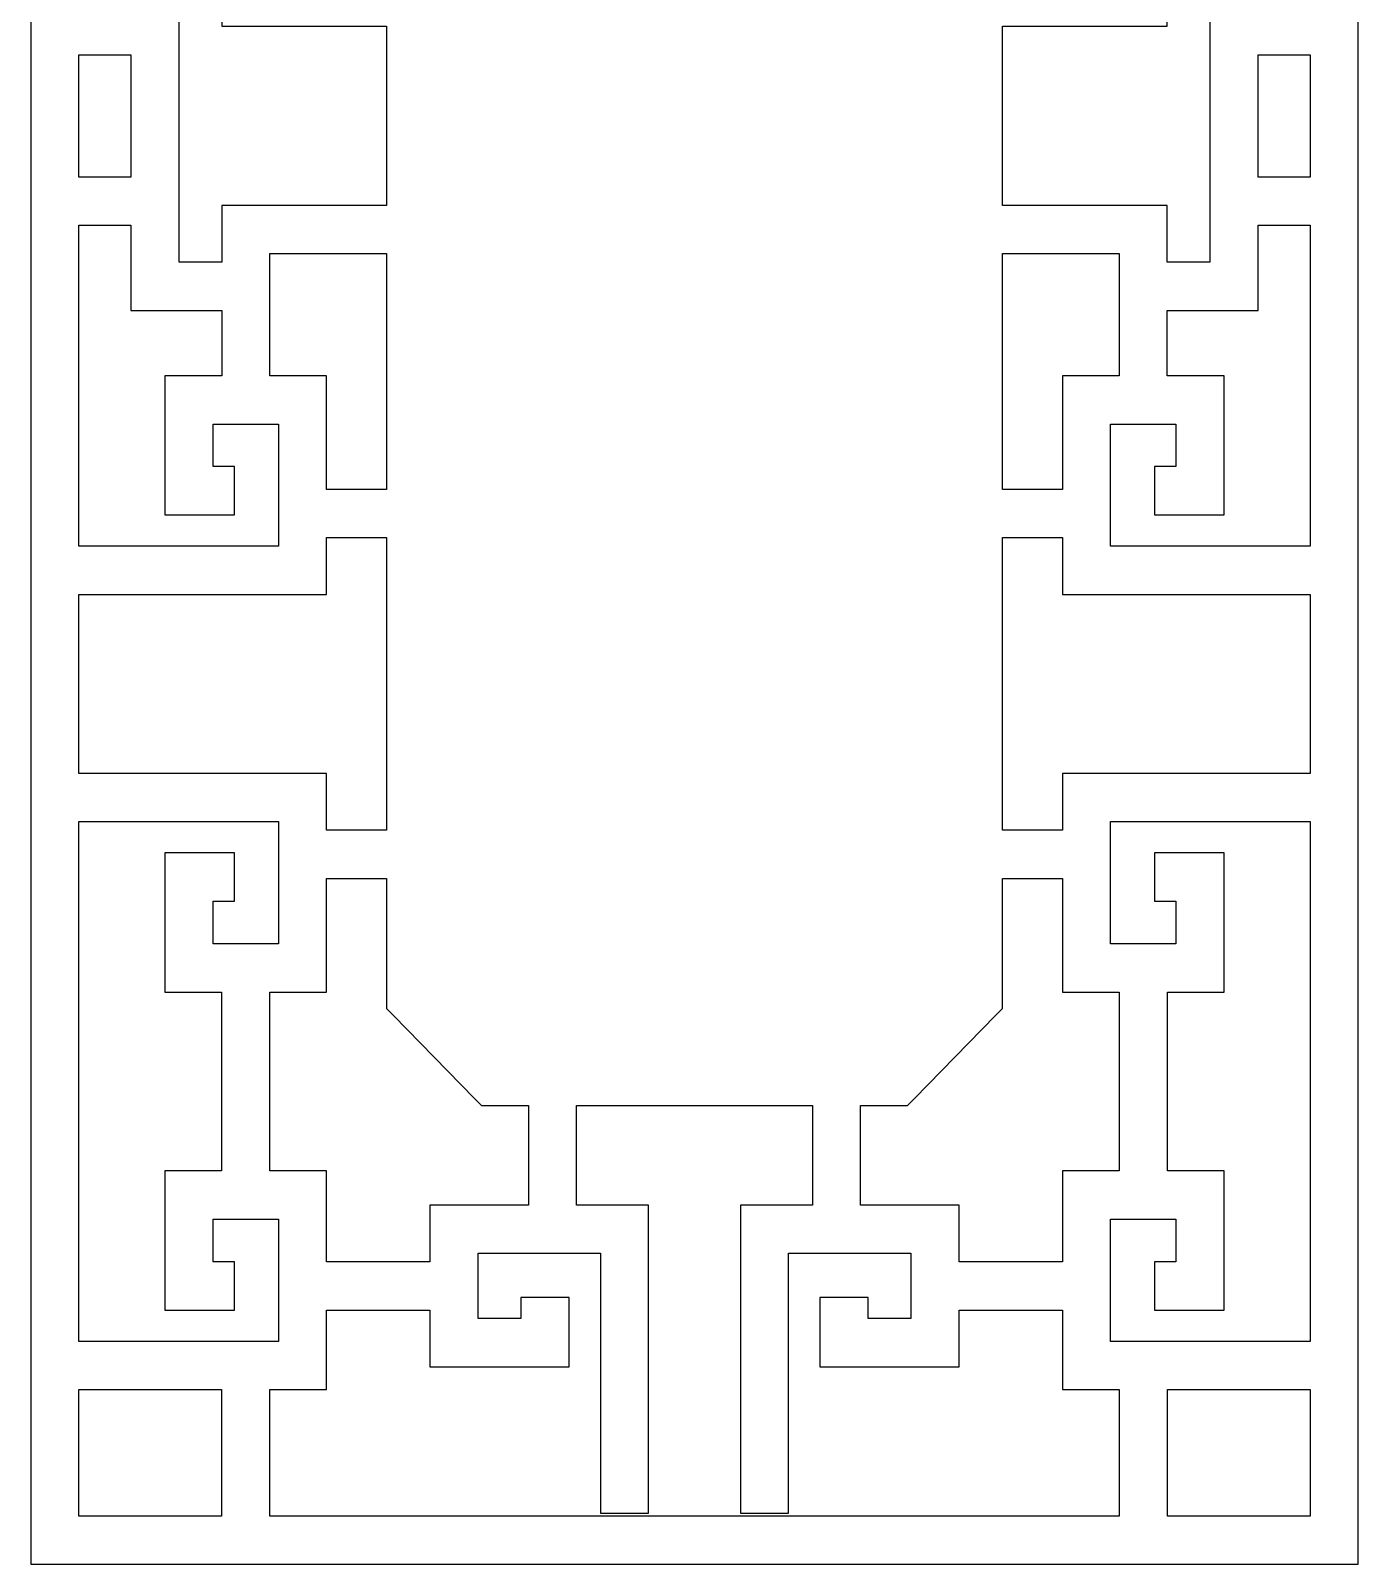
# Model space of a CAD drawing. Header units: centimetres. Extents: x 1.5 to 9.8, y -9 to 9.
# Drawn here: x 1.5 to 9.75, y -9 to 0.53 of the extents above; entities that cross this region are included whole.
import ezdxf

# ---------------------------------------------------------------- set-up
doc = ezdxf.new("R2010")
doc.units = ezdxf.units.CM
doc.header["$MEASUREMENT"] = 0
doc.layers.add('layer 1', color=7, linetype='Continuous')

msp = doc.modelspace()

# ---------------------------------------------------------------- linework, layer by layer
at = {"layer": 'layer 1', "color": 250}
for points, knots in [([(9.75096, 9.00077), (9.75096, 9.00077), (9.75096, 7.91474), (9.75096, 7.91474), (9.75096, 7.91474), (9.75096, 7.91474), (9.75096, 7.61589), (9.75096, 7.61589), (9.75096, 7.61589), (9.75096, 7.61589), (9.75096, 4.38518), (9.75096, 4.38518), (9.75096, 4.38518), (9.75096, 4.38518), (9.75096, 4.08634), (9.75096, 4.08634), (9.75096, 4.08634), (9.75096, 4.08634), (9.75096, 2.97335), (9.75096, 2.97335), (9.75096, 2.97335), (9.75096, 2.97335), (9.75096, 2.67451), (9.75096, 2.67451), (9.75096, 2.67451), (9.75096, 2.67451), (9.75096, -2.67396), (9.75096, -2.67396), (9.75096, -2.67396), (9.75096, -2.67396), (9.75096, -2.97281), (9.75096, -2.97281), (9.75096, -2.97281), (9.75096, -2.97281), (9.75096, -4.08579), (9.75096, -4.08579), (9.75096, -4.08579), (9.75096, -4.08579), (9.75096, -4.38464), (9.75096, -4.38464), (9.75096, -4.38464), (9.75096, -4.38464), (9.75096, -7.61535), (9.75096, -7.61535), (9.75096, -7.61535), (9.75096, -7.61535), (9.75096, -7.9142), (9.75096, -7.9142), (9.75096, -7.9142), (9.75096, -7.9142), (9.75096, -9.00021), (9.75096, -9.00021), (9.75096, -9.00021), (9.75096, -9.00021), (1.50051, -9.00021), (1.50051, -9.00021), (1.50051, -9.00021), (1.50051, -9.00021), (1.50051, 9.00077), (1.50051, 9.00077), (1.50051, 9.00077), (1.50051, 9.00077), (9.75096, 9.00077), (9.75096, 9.00077)], [0, 0, 0, 0, 0.0588235, 0.0588235, 0.0588235, 0.0588235, 0.1176471, 0.1176471, 0.1176471, 0.1176471, 0.1764706, 0.1764706, 0.1764706, 0.1764706, 0.2352941, 0.2352941, 0.2352941, 0.2352941, 0.2941176, 0.2941176, 0.2941176, 0.2941176, 0.3529412, 0.3529412, 0.3529412, 0.3529412, 0.4117647, 0.4117647, 0.4117647, 0.4117647, 0.4705882, 0.4705882, 0.4705882, 0.4705882, 0.5294118, 0.5294118, 0.5294118, 0.5294118, 0.5882353, 0.5882353, 0.5882353, 0.5882353, 0.6470588, 0.6470588, 0.6470588, 0.6470588, 0.7058824, 0.7058824, 0.7058824, 0.7058824, 0.7647059, 0.7647059, 0.7647059, 0.7647059, 0.8235294, 0.8235294, 0.8235294, 0.8235294, 0.8823529, 0.8823529, 0.8823529, 0.8823529, 1, 1, 1, 1]), ([(3.71151, -0.55622), (3.71151, -0.55622), (3.71151, 0.55678), (3.71151, 0.55678), (3.71151, 0.55678), (3.71151, 0.55678), (2.83735, 0.55677), (2.83735, 0.55677), (2.83735, 0.55677), (2.83735, 0.55677), (2.68793, 0.55677), (2.68793, 0.55677), (2.68793, 0.55677), (2.68793, 0.55677), (2.68793, 0.7062), (2.68793, 0.7062), (2.68793, 0.7062), (2.68793, 0.7062), (2.68793, 0.90915), (2.68793, 0.90915), (2.68793, 0.90915), (2.68793, 0.90915), (2.42262, 0.90915), (2.42262, 0.90915), (2.42262, 0.90915), (2.42262, 0.90915), (2.42262, -0.90859), (2.42262, -0.90859), (2.42262, -0.90859), (2.42262, -0.90859), (2.68793, -0.90859), (2.68793, -0.90859), (2.68793, -0.90859), (2.68793, -0.90859), (2.68793, -0.70564), (2.68793, -0.70564), (2.68793, -0.70564), (2.68793, -0.70564), (2.68793, -0.5562), (2.68793, -0.5562), (2.68793, -0.5562), (2.68793, -0.5562), (2.83735, -0.55621), (2.83735, -0.55621), (2.83735, -0.55621), (2.83735, -0.55621), (3.71151, -0.55622), (3.71151, -0.55622)], [0, 0, 0, 0, 0.0769231, 0.0769231, 0.0769231, 0.0769231, 0.1538462, 0.1538462, 0.1538462, 0.1538462, 0.2307692, 0.2307692, 0.2307692, 0.2307692, 0.3076923, 0.3076923, 0.3076923, 0.3076923, 0.3846154, 0.3846154, 0.3846154, 0.3846154, 0.4615385, 0.4615385, 0.4615385, 0.4615385, 0.5384615, 0.5384615, 0.5384615, 0.5384615, 0.6153846, 0.6153846, 0.6153846, 0.6153846, 0.6923077, 0.6923077, 0.6923077, 0.6923077, 0.7692308, 0.7692308, 0.7692308, 0.7692308, 0.8461538, 0.8461538, 0.8461538, 0.8461538, 1, 1, 1, 1]), ([(7.53996, 0.55677), (7.53996, 0.55677), (7.53996, -0.55623), (7.53996, -0.55623), (7.53996, -0.55623), (7.53996, -0.55623), (8.41412, -0.55622), (8.41412, -0.55622), (8.41412, -0.55622), (8.41412, -0.55622), (8.56353, -0.55621), (8.56353, -0.55621), (8.56353, -0.55621), (8.56353, -0.55621), (8.56354, -0.70564), (8.56354, -0.70564), (8.56354, -0.70564), (8.56354, -0.70564), (8.56354, -0.9086), (8.56354, -0.9086), (8.56354, -0.9086), (8.56354, -0.9086), (8.82885, -0.9086), (8.82885, -0.9086), (8.82885, -0.9086), (8.82885, -0.9086), (8.82885, 0.90914), (8.82885, 0.90914), (8.82885, 0.90914), (8.82885, 0.90914), (8.56354, 0.90914), (8.56354, 0.90914), (8.56354, 0.90914), (8.56354, 0.90914), (8.56354, 0.70619), (8.56354, 0.70619), (8.56354, 0.70619), (8.56354, 0.70619), (8.56353, 0.55677), (8.56353, 0.55677), (8.56353, 0.55677), (8.56353, 0.55677), (8.41412, 0.55677), (8.41412, 0.55677), (8.41412, 0.55677), (8.41412, 0.55677), (7.53996, 0.55677), (7.53996, 0.55677)], [0, 0, 0, 0, 0.0769231, 0.0769231, 0.0769231, 0.0769231, 0.1538462, 0.1538462, 0.1538462, 0.1538462, 0.2307692, 0.2307692, 0.2307692, 0.2307692, 0.3076923, 0.3076923, 0.3076923, 0.3076923, 0.3846154, 0.3846154, 0.3846154, 0.3846154, 0.4615385, 0.4615385, 0.4615385, 0.4615385, 0.5384615, 0.5384615, 0.5384615, 0.5384615, 0.6153846, 0.6153846, 0.6153846, 0.6153846, 0.6923077, 0.6923077, 0.6923077, 0.6923077, 0.7692308, 0.7692308, 0.7692308, 0.7692308, 0.8461538, 0.8461538, 0.8461538, 0.8461538, 1, 1, 1, 1]), ([(1.80053, -0.37972), (1.80053, -0.37972), (2.1226, -0.37973), (2.1226, -0.37973), (2.1226, -0.37973), (2.1226, -0.37973), (2.1226, 0.37971), (2.1226, 0.37971), (2.1226, 0.37971), (2.1226, 0.37971), (1.80053, 0.37971), (1.80053, 0.37971), (1.80053, 0.37971), (1.80053, 0.37971), (1.80053, -0.37972), (1.80053, -0.37972)], [0, 0, 0, 0, 0.2, 0.2, 0.2, 0.2, 0.4, 0.4, 0.4, 0.4, 0.6, 0.6, 0.6, 0.6, 1, 1, 1, 1]), ([(9.45094, 0.3797), (9.45094, 0.3797), (9.12887, 0.3797), (9.12887, 0.3797), (9.12887, 0.3797), (9.12887, 0.3797), (9.12887, -0.37974), (9.12887, -0.37974), (9.12887, -0.37974), (9.12887, -0.37974), (9.45094, -0.37973), (9.45094, -0.37973), (9.45094, -0.37973), (9.45094, -0.37973), (9.45094, 0.3797), (9.45094, 0.3797)], [0, 0, 0, 0, 0.2, 0.2, 0.2, 0.2, 0.4, 0.4, 0.4, 0.4, 0.6, 0.6, 0.6, 0.6, 1, 1, 1, 1]), ([(1.80053, -2.67395), (1.80053, -2.67395), (3.04088, -2.67396), (3.04088, -2.67396), (3.04088, -2.67396), (3.04088, -2.67396), (3.04088, -1.91451), (3.04088, -1.91451), (3.04088, -1.91451), (3.04088, -1.91451), (2.6344, -1.91451), (2.6344, -1.91451), (2.6344, -1.91451), (2.6344, -1.91451), (2.6344, -2.17923), (2.6344, -2.17923), (2.6344, -2.17923), (2.6344, -2.17923), (2.76676, -2.17923), (2.76676, -2.17923), (2.76676, -2.17923), (2.76676, -2.17923), (2.76676, -2.47925), (2.76676, -2.47925), (2.76676, -2.47925), (2.76676, -2.47925), (2.48439, -2.47925), (2.48439, -2.47925), (2.48439, -2.47925), (2.48439, -2.47925), (2.33438, -2.47925), (2.33438, -2.47925), (2.33438, -2.47925), (2.33438, -2.47925), (2.33438, -2.32924), (2.33438, -2.32924), (2.33438, -2.32924), (2.33438, -2.32924), (2.33438, -1.76451), (2.33438, -1.76451), (2.33438, -1.76451), (2.33438, -1.76451), (2.33438, -1.6145), (2.33438, -1.6145), (2.33438, -1.6145), (2.33438, -1.6145), (2.48439, -1.6145), (2.48439, -1.6145), (2.48439, -1.6145), (2.48439, -1.6145), (2.68792, -1.6145), (2.68792, -1.6145), (2.68792, -1.6145), (2.68792, -1.6145), (2.68793, -1.20861), (2.68793, -1.20861), (2.68793, -1.20861), (2.68793, -1.20861), (2.27261, -1.20861), (2.27261, -1.20861), (2.27261, -1.20861), (2.27261, -1.20861), (2.1226, -1.20861), (2.1226, -1.20861), (2.1226, -1.20861), (2.1226, -1.20861), (2.1226, -1.0586), (2.1226, -1.0586), (2.1226, -1.0586), (2.1226, -1.0586), (2.1226, -0.67857), (2.1226, -0.67857), (2.1226, -0.67857), (2.1226, -0.67857), (1.80053, -0.67857), (1.80053, -0.67857), (1.80053, -0.67857), (1.80053, -0.67857), (1.80053, -2.67395), (1.80053, -2.67395)], [0, 0, 0, 0, 0.047619, 0.047619, 0.047619, 0.047619, 0.0952381, 0.0952381, 0.0952381, 0.0952381, 0.1428571, 0.1428571, 0.1428571, 0.1428571, 0.1904762, 0.1904762, 0.1904762, 0.1904762, 0.2380952, 0.2380952, 0.2380952, 0.2380952, 0.2857143, 0.2857143, 0.2857143, 0.2857143, 0.3333333, 0.3333333, 0.3333333, 0.3333333, 0.3809524, 0.3809524, 0.3809524, 0.3809524, 0.4285714, 0.4285714, 0.4285714, 0.4285714, 0.4761905, 0.4761905, 0.4761905, 0.4761905, 0.5238095, 0.5238095, 0.5238095, 0.5238095, 0.5714286, 0.5714286, 0.5714286, 0.5714286, 0.6190476, 0.6190476, 0.6190476, 0.6190476, 0.6666667, 0.6666667, 0.6666667, 0.6666667, 0.7142857, 0.7142857, 0.7142857, 0.7142857, 0.7619048, 0.7619048, 0.7619048, 0.7619048, 0.8095238, 0.8095238, 0.8095238, 0.8095238, 0.8571429, 0.8571429, 0.8571429, 0.8571429, 0.9047619, 0.9047619, 0.9047619, 0.9047619, 1, 1, 1, 1]), ([(9.45094, -0.67857), (9.45094, -0.67857), (9.12887, -0.67858), (9.12887, -0.67858), (9.12887, -0.67858), (9.12887, -0.67858), (9.12887, -1.0586), (9.12887, -1.0586), (9.12887, -1.0586), (9.12887, -1.0586), (9.12887, -1.20861), (9.12887, -1.20861), (9.12887, -1.20861), (9.12887, -1.20861), (8.97886, -1.20861), (8.97886, -1.20861), (8.97886, -1.20861), (8.97886, -1.20861), (8.56354, -1.20861), (8.56354, -1.20861), (8.56354, -1.20861), (8.56354, -1.20861), (8.56355, -1.6145), (8.56355, -1.6145), (8.56355, -1.6145), (8.56355, -1.6145), (8.76708, -1.6145), (8.76708, -1.6145), (8.76708, -1.6145), (8.76708, -1.6145), (8.91709, -1.6145), (8.91709, -1.6145), (8.91709, -1.6145), (8.91709, -1.6145), (8.91709, -1.76451), (8.91709, -1.76451), (8.91709, -1.76451), (8.91709, -1.76451), (8.91709, -2.32925), (8.91709, -2.32925), (8.91709, -2.32925), (8.91709, -2.32925), (8.91709, -2.47926), (8.91709, -2.47926), (8.91709, -2.47926), (8.91709, -2.47926), (8.76708, -2.47926), (8.76708, -2.47926), (8.76708, -2.47926), (8.76708, -2.47926), (8.48471, -2.47926), (8.48471, -2.47926), (8.48471, -2.47926), (8.48471, -2.47926), (8.48471, -2.17924), (8.48471, -2.17924), (8.48471, -2.17924), (8.48471, -2.17924), (8.61707, -2.17924), (8.61707, -2.17924), (8.61707, -2.17924), (8.61707, -2.17924), (8.61707, -1.91452), (8.61707, -1.91452), (8.61707, -1.91452), (8.61707, -1.91452), (8.21058, -1.91452), (8.21058, -1.91452), (8.21058, -1.91452), (8.21058, -1.91452), (8.21059, -2.67397), (8.21059, -2.67397), (8.21059, -2.67397), (8.21059, -2.67397), (9.45094, -2.67396), (9.45094, -2.67396), (9.45094, -2.67396), (9.45094, -2.67396), (9.45094, -0.67857), (9.45094, -0.67857)], [0, 0, 0, 0, 0.047619, 0.047619, 0.047619, 0.047619, 0.0952381, 0.0952381, 0.0952381, 0.0952381, 0.1428571, 0.1428571, 0.1428571, 0.1428571, 0.1904762, 0.1904762, 0.1904762, 0.1904762, 0.2380952, 0.2380952, 0.2380952, 0.2380952, 0.2857143, 0.2857143, 0.2857143, 0.2857143, 0.3333333, 0.3333333, 0.3333333, 0.3333333, 0.3809524, 0.3809524, 0.3809524, 0.3809524, 0.4285714, 0.4285714, 0.4285714, 0.4285714, 0.4761905, 0.4761905, 0.4761905, 0.4761905, 0.5238095, 0.5238095, 0.5238095, 0.5238095, 0.5714286, 0.5714286, 0.5714286, 0.5714286, 0.6190476, 0.6190476, 0.6190476, 0.6190476, 0.6666667, 0.6666667, 0.6666667, 0.6666667, 0.7142857, 0.7142857, 0.7142857, 0.7142857, 0.7619048, 0.7619048, 0.7619048, 0.7619048, 0.8095238, 0.8095238, 0.8095238, 0.8095238, 0.8571429, 0.8571429, 0.8571429, 0.8571429, 0.9047619, 0.9047619, 0.9047619, 0.9047619, 1, 1, 1, 1]), ([(3.71151, -2.32041), (3.71151, -2.32041), (3.71151, -0.85507), (3.71151, -0.85507), (3.71151, -0.85507), (3.71151, -0.85507), (2.98678, -0.85506), (2.98678, -0.85506), (2.98678, -0.85506), (2.98678, -0.85506), (2.98677, -1.6145), (2.98677, -1.6145), (2.98677, -1.6145), (2.98677, -1.6145), (3.19031, -1.6145), (3.19031, -1.6145), (3.19031, -1.6145), (3.19031, -1.6145), (3.33973, -1.6145), (3.33973, -1.6145), (3.33973, -1.6145), (3.33973, -1.6145), (3.33973, -1.76451), (3.33973, -1.76451), (3.33973, -1.76451), (3.33973, -1.76451), (3.33972, -2.32041), (3.33972, -2.32041), (3.33972, -2.32041), (3.33972, -2.32041), (3.71151, -2.32041), (3.71151, -2.32041)], [0, 0, 0, 0, 0.1111111, 0.1111111, 0.1111111, 0.1111111, 0.2222222, 0.2222222, 0.2222222, 0.2222222, 0.3333333, 0.3333333, 0.3333333, 0.3333333, 0.4444444, 0.4444444, 0.4444444, 0.4444444, 0.5555556, 0.5555556, 0.5555556, 0.5555556, 0.6666667, 0.6666667, 0.6666667, 0.6666667, 0.7777778, 0.7777778, 0.7777778, 0.7777778, 1, 1, 1, 1]), ([(7.53996, -0.85507), (7.53996, -0.85507), (7.53996, -2.32041), (7.53996, -2.32041), (7.53996, -2.32041), (7.53996, -2.32041), (7.91175, -2.32041), (7.91175, -2.32041), (7.91175, -2.32041), (7.91175, -2.32041), (7.91174, -1.76451), (7.91174, -1.76451), (7.91174, -1.76451), (7.91174, -1.76451), (7.91173, -1.6145), (7.91173, -1.6145), (7.91173, -1.6145), (7.91173, -1.6145), (8.06116, -1.6145), (8.06116, -1.6145), (8.06116, -1.6145), (8.06116, -1.6145), (8.2647, -1.6145), (8.2647, -1.6145), (8.2647, -1.6145), (8.2647, -1.6145), (8.26469, -0.85507), (8.26469, -0.85507), (8.26469, -0.85507), (8.26469, -0.85507), (7.53996, -0.85507), (7.53996, -0.85507)], [0, 0, 0, 0, 0.1111111, 0.1111111, 0.1111111, 0.1111111, 0.2222222, 0.2222222, 0.2222222, 0.2222222, 0.3333333, 0.3333333, 0.3333333, 0.3333333, 0.4444444, 0.4444444, 0.4444444, 0.4444444, 0.5555556, 0.5555556, 0.5555556, 0.5555556, 0.6666667, 0.6666667, 0.6666667, 0.6666667, 0.7777778, 0.7777778, 0.7777778, 0.7777778, 1, 1, 1, 1]), ([(3.71151, -4.43818), (3.71151, -4.43818), (3.71151, -2.62042), (3.71151, -2.62042), (3.71151, -2.62042), (3.71151, -2.62042), (3.33972, -2.62042), (3.33972, -2.62042), (3.33972, -2.62042), (3.33972, -2.62042), (3.33972, -2.82338), (3.33972, -2.82338), (3.33972, -2.82338), (3.33972, -2.82338), (3.33971, -2.97281), (3.33971, -2.97281), (3.33971, -2.97281), (3.33971, -2.97281), (3.1903, -2.97281), (3.1903, -2.97281), (3.1903, -2.97281), (3.1903, -2.97281), (1.80053, -2.9728), (1.80053, -2.9728), (1.80053, -2.9728), (1.80053, -2.9728), (1.80053, -4.08579), (1.80053, -4.08579), (1.80053, -4.08579), (1.80053, -4.08579), (3.1903, -4.08578), (3.1903, -4.08578), (3.1903, -4.08578), (3.1903, -4.08578), (3.33971, -4.08578), (3.33971, -4.08578), (3.33971, -4.08578), (3.33971, -4.08578), (3.33972, -4.23521), (3.33972, -4.23521), (3.33972, -4.23521), (3.33972, -4.23521), (3.33972, -4.43818), (3.33972, -4.43818), (3.33972, -4.43818), (3.33972, -4.43818), (3.71151, -4.43818), (3.71151, -4.43818)], [0, 0, 0, 0, 0.0769231, 0.0769231, 0.0769231, 0.0769231, 0.1538462, 0.1538462, 0.1538462, 0.1538462, 0.2307692, 0.2307692, 0.2307692, 0.2307692, 0.3076923, 0.3076923, 0.3076923, 0.3076923, 0.3846154, 0.3846154, 0.3846154, 0.3846154, 0.4615385, 0.4615385, 0.4615385, 0.4615385, 0.5384615, 0.5384615, 0.5384615, 0.5384615, 0.6153846, 0.6153846, 0.6153846, 0.6153846, 0.6923077, 0.6923077, 0.6923077, 0.6923077, 0.7692308, 0.7692308, 0.7692308, 0.7692308, 0.8461538, 0.8461538, 0.8461538, 0.8461538, 1, 1, 1, 1]), ([(9.45094, -2.97281), (9.45094, -2.97281), (8.06117, -2.97281), (8.06117, -2.97281), (8.06117, -2.97281), (8.06117, -2.97281), (7.91175, -2.97281), (7.91175, -2.97281), (7.91175, -2.97281), (7.91175, -2.97281), (7.91175, -2.82339), (7.91175, -2.82339), (7.91175, -2.82339), (7.91175, -2.82339), (7.91175, -2.62042), (7.91175, -2.62042), (7.91175, -2.62042), (7.91175, -2.62042), (7.53996, -2.62042), (7.53996, -2.62042), (7.53996, -2.62042), (7.53996, -2.62042), (7.53996, -4.43818), (7.53996, -4.43818), (7.53996, -4.43818), (7.53996, -4.43818), (7.91175, -4.43818), (7.91175, -4.43818), (7.91175, -4.43818), (7.91175, -4.43818), (7.91175, -4.23521), (7.91175, -4.23521), (7.91175, -4.23521), (7.91175, -4.23521), (7.91175, -4.08578), (7.91175, -4.08578), (7.91175, -4.08578), (7.91175, -4.08578), (8.06117, -4.08578), (8.06117, -4.08578), (8.06117, -4.08578), (8.06117, -4.08578), (9.45094, -4.08579), (9.45094, -4.08579), (9.45094, -4.08579), (9.45094, -4.08579), (9.45094, -2.97281), (9.45094, -2.97281)], [0, 0, 0, 0, 0.0769231, 0.0769231, 0.0769231, 0.0769231, 0.1538462, 0.1538462, 0.1538462, 0.1538462, 0.2307692, 0.2307692, 0.2307692, 0.2307692, 0.3076923, 0.3076923, 0.3076923, 0.3076923, 0.3846154, 0.3846154, 0.3846154, 0.3846154, 0.4615385, 0.4615385, 0.4615385, 0.4615385, 0.5384615, 0.5384615, 0.5384615, 0.5384615, 0.6153846, 0.6153846, 0.6153846, 0.6153846, 0.6923077, 0.6923077, 0.6923077, 0.6923077, 0.7692308, 0.7692308, 0.7692308, 0.7692308, 0.8461538, 0.8461538, 0.8461538, 0.8461538, 1, 1, 1, 1]), ([(1.80053, -7.61535), (1.80053, -7.61535), (3.04088, -7.61536), (3.04088, -7.61536), (3.04088, -7.61536), (3.04088, -7.61536), (3.04088, -6.85592), (3.04088, -6.85592), (3.04088, -6.85592), (3.04088, -6.85592), (2.6344, -6.85592), (2.6344, -6.85592), (2.6344, -6.85592), (2.6344, -6.85592), (2.6344, -7.12064), (2.6344, -7.12064), (2.6344, -7.12064), (2.6344, -7.12064), (2.76676, -7.12064), (2.76676, -7.12064), (2.76676, -7.12064), (2.76676, -7.12064), (2.76676, -7.42065), (2.76676, -7.42065), (2.76676, -7.42065), (2.76676, -7.42065), (2.48439, -7.42065), (2.48439, -7.42065), (2.48439, -7.42065), (2.48439, -7.42065), (2.33438, -7.42065), (2.33438, -7.42065), (2.33438, -7.42065), (2.33438, -7.42065), (2.33438, -7.27065), (2.33438, -7.27065), (2.33438, -7.27065), (2.33438, -7.27065), (2.33438, -6.70591), (2.33438, -6.70591), (2.33438, -6.70591), (2.33438, -6.70591), (2.33438, -6.5559), (2.33438, -6.5559), (2.33438, -6.5559), (2.33438, -6.5559), (2.48439, -6.5559), (2.48439, -6.5559), (2.48439, -6.5559), (2.48439, -6.5559), (2.68735, -6.5559), (2.68735, -6.5559), (2.68735, -6.5559), (2.68735, -6.5559), (2.68735, -5.44409), (2.68735, -5.44409), (2.68735, -5.44409), (2.68735, -5.44409), (2.48439, -5.44409), (2.48439, -5.44409), (2.48439, -5.44409), (2.48439, -5.44409), (2.33438, -5.44409), (2.33438, -5.44409), (2.33438, -5.44409), (2.33438, -5.44409), (2.33438, -5.29408), (2.33438, -5.29408), (2.33438, -5.29408), (2.33438, -5.29408), (2.33438, -4.72934), (2.33438, -4.72934), (2.33438, -4.72934), (2.33438, -4.72934), (2.33438, -4.57933), (2.33438, -4.57933), (2.33438, -4.57933), (2.33438, -4.57933), (2.48439, -4.57933), (2.48439, -4.57933), (2.48439, -4.57933), (2.48439, -4.57933), (2.76676, -4.57933), (2.76676, -4.57933), (2.76676, -4.57933), (2.76676, -4.57933), (2.76676, -4.87935), (2.76676, -4.87935), (2.76676, -4.87935), (2.76676, -4.87935), (2.6344, -4.87935), (2.6344, -4.87935), (2.6344, -4.87935), (2.6344, -4.87935), (2.6344, -5.14407), (2.6344, -5.14407), (2.6344, -5.14407), (2.6344, -5.14407), (3.04088, -5.14407), (3.04088, -5.14407), (3.04088, -5.14407), (3.04088, -5.14407), (3.04088, -4.38463), (3.04088, -4.38463), (3.04088, -4.38463), (3.04088, -4.38463), (1.80053, -4.38464), (1.80053, -4.38464), (1.80053, -4.38464), (1.80053, -4.38464), (1.80053, -7.61535), (1.80053, -7.61535)], [0, 0, 0, 0, 0.0344828, 0.0344828, 0.0344828, 0.0344828, 0.0689655, 0.0689655, 0.0689655, 0.0689655, 0.1034483, 0.1034483, 0.1034483, 0.1034483, 0.137931, 0.137931, 0.137931, 0.137931, 0.1724138, 0.1724138, 0.1724138, 0.1724138, 0.2068966, 0.2068966, 0.2068966, 0.2068966, 0.2413793, 0.2413793, 0.2413793, 0.2413793, 0.2758621, 0.2758621, 0.2758621, 0.2758621, 0.3103448, 0.3103448, 0.3103448, 0.3103448, 0.3448276, 0.3448276, 0.3448276, 0.3448276, 0.3793103, 0.3793103, 0.3793103, 0.3793103, 0.4137931, 0.4137931, 0.4137931, 0.4137931, 0.4482759, 0.4482759, 0.4482759, 0.4482759, 0.4827586, 0.4827586, 0.4827586, 0.4827586, 0.5172414, 0.5172414, 0.5172414, 0.5172414, 0.5517241, 0.5517241, 0.5517241, 0.5517241, 0.5862069, 0.5862069, 0.5862069, 0.5862069, 0.6206897, 0.6206897, 0.6206897, 0.6206897, 0.6551724, 0.6551724, 0.6551724, 0.6551724, 0.6896552, 0.6896552, 0.6896552, 0.6896552, 0.7241379, 0.7241379, 0.7241379, 0.7241379, 0.7586207, 0.7586207, 0.7586207, 0.7586207, 0.7931034, 0.7931034, 0.7931034, 0.7931034, 0.8275862, 0.8275862, 0.8275862, 0.8275862, 0.862069, 0.862069, 0.862069, 0.862069, 0.8965517, 0.8965517, 0.8965517, 0.8965517, 0.9310345, 0.9310345, 0.9310345, 0.9310345, 1, 1, 1, 1]), ([(9.45094, -4.38464), (9.45094, -4.38464), (8.21059, -4.38463), (8.21059, -4.38463), (8.21059, -4.38463), (8.21059, -4.38463), (8.21058, -5.14407), (8.21058, -5.14407), (8.21058, -5.14407), (8.21058, -5.14407), (8.61707, -5.14407), (8.61707, -5.14407), (8.61707, -5.14407), (8.61707, -5.14407), (8.61707, -4.87935), (8.61707, -4.87935), (8.61707, -4.87935), (8.61707, -4.87935), (8.48471, -4.87935), (8.48471, -4.87935), (8.48471, -4.87935), (8.48471, -4.87935), (8.48471, -4.57933), (8.48471, -4.57933), (8.48471, -4.57933), (8.48471, -4.57933), (8.76708, -4.57933), (8.76708, -4.57933), (8.76708, -4.57933), (8.76708, -4.57933), (8.91709, -4.57933), (8.91709, -4.57933), (8.91709, -4.57933), (8.91709, -4.57933), (8.91709, -4.72934), (8.91709, -4.72934), (8.91709, -4.72934), (8.91709, -4.72934), (8.91709, -5.29408), (8.91709, -5.29408), (8.91709, -5.29408), (8.91709, -5.29408), (8.91709, -5.44409), (8.91709, -5.44409), (8.91709, -5.44409), (8.91709, -5.44409), (8.76708, -5.44409), (8.76708, -5.44409), (8.76708, -5.44409), (8.76708, -5.44409), (8.56413, -5.44409), (8.56413, -5.44409), (8.56413, -5.44409), (8.56413, -5.44409), (8.56413, -6.5559), (8.56413, -6.5559), (8.56413, -6.5559), (8.56413, -6.5559), (8.76708, -6.5559), (8.76708, -6.5559), (8.76708, -6.5559), (8.76708, -6.5559), (8.91709, -6.5559), (8.91709, -6.5559), (8.91709, -6.5559), (8.91709, -6.5559), (8.91709, -6.70591), (8.91709, -6.70591), (8.91709, -6.70591), (8.91709, -6.70591), (8.91709, -7.27065), (8.91709, -7.27065), (8.91709, -7.27065), (8.91709, -7.27065), (8.91709, -7.42065), (8.91709, -7.42065), (8.91709, -7.42065), (8.91709, -7.42065), (8.76708, -7.42065), (8.76708, -7.42065), (8.76708, -7.42065), (8.76708, -7.42065), (8.48471, -7.42065), (8.48471, -7.42065), (8.48471, -7.42065), (8.48471, -7.42065), (8.48471, -7.12064), (8.48471, -7.12064), (8.48471, -7.12064), (8.48471, -7.12064), (8.61707, -7.12064), (8.61707, -7.12064), (8.61707, -7.12064), (8.61707, -7.12064), (8.61707, -6.85592), (8.61707, -6.85592), (8.61707, -6.85592), (8.61707, -6.85592), (8.21058, -6.85592), (8.21058, -6.85592), (8.21058, -6.85592), (8.21058, -6.85592), (8.21059, -7.61536), (8.21059, -7.61536), (8.21059, -7.61536), (8.21059, -7.61536), (9.45094, -7.61535), (9.45094, -7.61535), (9.45094, -7.61535), (9.45094, -7.61535), (9.45094, -4.38464), (9.45094, -4.38464)], [0, 0, 0, 0, 0.0344828, 0.0344828, 0.0344828, 0.0344828, 0.0689655, 0.0689655, 0.0689655, 0.0689655, 0.1034483, 0.1034483, 0.1034483, 0.1034483, 0.137931, 0.137931, 0.137931, 0.137931, 0.1724138, 0.1724138, 0.1724138, 0.1724138, 0.2068966, 0.2068966, 0.2068966, 0.2068966, 0.2413793, 0.2413793, 0.2413793, 0.2413793, 0.2758621, 0.2758621, 0.2758621, 0.2758621, 0.3103448, 0.3103448, 0.3103448, 0.3103448, 0.3448276, 0.3448276, 0.3448276, 0.3448276, 0.3793103, 0.3793103, 0.3793103, 0.3793103, 0.4137931, 0.4137931, 0.4137931, 0.4137931, 0.4482759, 0.4482759, 0.4482759, 0.4482759, 0.4827586, 0.4827586, 0.4827586, 0.4827586, 0.5172414, 0.5172414, 0.5172414, 0.5172414, 0.5517241, 0.5517241, 0.5517241, 0.5517241, 0.5862069, 0.5862069, 0.5862069, 0.5862069, 0.6206897, 0.6206897, 0.6206897, 0.6206897, 0.6551724, 0.6551724, 0.6551724, 0.6551724, 0.6896552, 0.6896552, 0.6896552, 0.6896552, 0.7241379, 0.7241379, 0.7241379, 0.7241379, 0.7586207, 0.7586207, 0.7586207, 0.7586207, 0.7931034, 0.7931034, 0.7931034, 0.7931034, 0.8275862, 0.8275862, 0.8275862, 0.8275862, 0.862069, 0.862069, 0.862069, 0.862069, 0.8965517, 0.8965517, 0.8965517, 0.8965517, 0.9310345, 0.9310345, 0.9310345, 0.9310345, 1, 1, 1, 1]), ([(3.71151, -5.48538), (3.71151, -5.48538), (3.71151, -4.73819), (3.71151, -4.73819), (3.71151, -4.73819), (3.71151, -4.73819), (3.33972, -4.73819), (3.33972, -4.73819), (3.33972, -4.73819), (3.33972, -4.73819), (3.33973, -5.29408), (3.33973, -5.29408), (3.33973, -5.29408), (3.33973, -5.29408), (3.33973, -5.44409), (3.33973, -5.44409), (3.33973, -5.44409), (3.33973, -5.44409), (3.19031, -5.44409), (3.19031, -5.44409), (3.19031, -5.44409), (3.19031, -5.44409), (2.98737, -5.44409), (2.98737, -5.44409), (2.98737, -5.44409), (2.98737, -5.44409), (2.98737, -6.5559), (2.98737, -6.5559), (2.98737, -6.5559), (2.98737, -6.5559), (3.19031, -6.5559), (3.19031, -6.5559), (3.19031, -6.5559), (3.19031, -6.5559), (3.33973, -6.5559), (3.33973, -6.5559), (3.33973, -6.5559), (3.33973, -6.5559), (3.33973, -6.70591), (3.33973, -6.70591), (3.33973, -6.70591), (3.33973, -6.70591), (3.33973, -7.12124), (3.33973, -7.12124), (3.33973, -7.12124), (3.33973, -7.12124), (3.98152, -7.12124), (3.98152, -7.12124), (3.98152, -7.12124), (3.98152, -7.12124), (3.98152, -6.91768), (3.98152, -6.91768), (3.98152, -6.91768), (3.98152, -6.91768), (3.98152, -6.76825), (3.98152, -6.76825), (3.98152, -6.76825), (3.98152, -6.76825), (4.13153, -6.76826), (4.13153, -6.76826), (4.13153, -6.76826), (4.13153, -6.76826), (4.5939, -6.76826), (4.5939, -6.76826), (4.5939, -6.76826), (4.5939, -6.76826), (4.59391, -6.15005), (4.59391, -6.15005), (4.59391, -6.15005), (4.59391, -6.15005), (4.36523, -6.15005), (4.36523, -6.15005), (4.36523, -6.15005), (4.36523, -6.15005), (4.30279, -6.15005), (4.30279, -6.15005), (4.30279, -6.15005), (4.30279, -6.15005), (4.25858, -6.10493), (4.25858, -6.10493), (4.25858, -6.10493), (4.25858, -6.10493), (3.75428, -5.59027), (3.75428, -5.59027), (3.75428, -5.59027), (3.75428, -5.59027), (3.71151, -5.54661), (3.71151, -5.54661), (3.71151, -5.54661), (3.71151, -5.54661), (3.71151, -5.48538), (3.71151, -5.48538)], [0, 0, 0, 0, 0.0416667, 0.0416667, 0.0416667, 0.0416667, 0.0833333, 0.0833333, 0.0833333, 0.0833333, 0.125, 0.125, 0.125, 0.125, 0.1666667, 0.1666667, 0.1666667, 0.1666667, 0.2083333, 0.2083333, 0.2083333, 0.2083333, 0.25, 0.25, 0.25, 0.25, 0.2916667, 0.2916667, 0.2916667, 0.2916667, 0.3333333, 0.3333333, 0.3333333, 0.3333333, 0.375, 0.375, 0.375, 0.375, 0.4166667, 0.4166667, 0.4166667, 0.4166667, 0.4583333, 0.4583333, 0.4583333, 0.4583333, 0.5, 0.5, 0.5, 0.5, 0.5416667, 0.5416667, 0.5416667, 0.5416667, 0.5833333, 0.5833333, 0.5833333, 0.5833333, 0.625, 0.625, 0.625, 0.625, 0.6666667, 0.6666667, 0.6666667, 0.6666667, 0.7083333, 0.7083333, 0.7083333, 0.7083333, 0.75, 0.75, 0.75, 0.75, 0.7916667, 0.7916667, 0.7916667, 0.7916667, 0.8333333, 0.8333333, 0.8333333, 0.8333333, 0.875, 0.875, 0.875, 0.875, 0.9166667, 0.9166667, 0.9166667, 0.9166667, 1, 1, 1, 1]), ([(7.53996, -4.73819), (7.53996, -4.73819), (7.53996, -5.48538), (7.53996, -5.48538), (7.53996, -5.48538), (7.53996, -5.48538), (7.53996, -5.54661), (7.53996, -5.54661), (7.53996, -5.54661), (7.53996, -5.54661), (7.49718, -5.59027), (7.49718, -5.59027), (7.49718, -5.59027), (7.49718, -5.59027), (6.99289, -6.10493), (6.99289, -6.10493), (6.99289, -6.10493), (6.99289, -6.10493), (6.94868, -6.15005), (6.94868, -6.15005), (6.94868, -6.15005), (6.94868, -6.15005), (6.88624, -6.15005), (6.88624, -6.15005), (6.88624, -6.15005), (6.88624, -6.15005), (6.65754, -6.15005), (6.65754, -6.15005), (6.65754, -6.15005), (6.65754, -6.15005), (6.65755, -6.76826), (6.65755, -6.76826), (6.65755, -6.76826), (6.65755, -6.76826), (7.11992, -6.76826), (7.11992, -6.76826), (7.11992, -6.76826), (7.11992, -6.76826), (7.26993, -6.76825), (7.26993, -6.76825), (7.26993, -6.76825), (7.26993, -6.76825), (7.26993, -6.91768), (7.26993, -6.91768), (7.26993, -6.91768), (7.26993, -6.91768), (7.26993, -7.12124), (7.26993, -7.12124), (7.26993, -7.12124), (7.26993, -7.12124), (7.91174, -7.12124), (7.91174, -7.12124), (7.91174, -7.12124), (7.91174, -7.12124), (7.91174, -6.70591), (7.91174, -6.70591), (7.91174, -6.70591), (7.91174, -6.70591), (7.91173, -6.5559), (7.91173, -6.5559), (7.91173, -6.5559), (7.91173, -6.5559), (8.06116, -6.5559), (8.06116, -6.5559), (8.06116, -6.5559), (8.06116, -6.5559), (8.26411, -6.5559), (8.26411, -6.5559), (8.26411, -6.5559), (8.26411, -6.5559), (8.26411, -5.44409), (8.26411, -5.44409), (8.26411, -5.44409), (8.26411, -5.44409), (8.06116, -5.44409), (8.06116, -5.44409), (8.06116, -5.44409), (8.06116, -5.44409), (7.91173, -5.44409), (7.91173, -5.44409), (7.91173, -5.44409), (7.91173, -5.44409), (7.91174, -5.29408), (7.91174, -5.29408), (7.91174, -5.29408), (7.91174, -5.29408), (7.91175, -4.73819), (7.91175, -4.73819), (7.91175, -4.73819), (7.91175, -4.73819), (7.53996, -4.73819), (7.53996, -4.73819)], [0, 0, 0, 0, 0.0416667, 0.0416667, 0.0416667, 0.0416667, 0.0833333, 0.0833333, 0.0833333, 0.0833333, 0.125, 0.125, 0.125, 0.125, 0.1666667, 0.1666667, 0.1666667, 0.1666667, 0.2083333, 0.2083333, 0.2083333, 0.2083333, 0.25, 0.25, 0.25, 0.25, 0.2916667, 0.2916667, 0.2916667, 0.2916667, 0.3333333, 0.3333333, 0.3333333, 0.3333333, 0.375, 0.375, 0.375, 0.375, 0.4166667, 0.4166667, 0.4166667, 0.4166667, 0.4583333, 0.4583333, 0.4583333, 0.4583333, 0.5, 0.5, 0.5, 0.5, 0.5416667, 0.5416667, 0.5416667, 0.5416667, 0.5833333, 0.5833333, 0.5833333, 0.5833333, 0.625, 0.625, 0.625, 0.625, 0.6666667, 0.6666667, 0.6666667, 0.6666667, 0.7083333, 0.7083333, 0.7083333, 0.7083333, 0.75, 0.75, 0.75, 0.75, 0.7916667, 0.7916667, 0.7916667, 0.7916667, 0.8333333, 0.8333333, 0.8333333, 0.8333333, 0.875, 0.875, 0.875, 0.875, 0.9166667, 0.9166667, 0.9166667, 0.9166667, 1, 1, 1, 1]), ([(8.26411, -8.7002), (8.26411, -8.7002), (8.26411, -7.9142), (8.26411, -7.9142), (8.26411, -7.9142), (8.26411, -7.9142), (8.06117, -7.9142), (8.06117, -7.9142), (8.06117, -7.9142), (8.06117, -7.9142), (7.91175, -7.9142), (7.91175, -7.9142), (7.91175, -7.9142), (7.91175, -7.9142), (7.91175, -7.76478), (7.91175, -7.76478), (7.91175, -7.76478), (7.91175, -7.76478), (7.91175, -7.42008), (7.91175, -7.42008), (7.91175, -7.42008), (7.91175, -7.42008), (7.26993, -7.42008), (7.26993, -7.42008), (7.26993, -7.42008), (7.26993, -7.42008), (7.26993, -7.6236), (7.26993, -7.6236), (7.26993, -7.6236), (7.26993, -7.6236), (7.26993, -7.77361), (7.26993, -7.77361), (7.26993, -7.77361), (7.26993, -7.77361), (7.11992, -7.77361), (7.11992, -7.77361), (7.11992, -7.77361), (7.11992, -7.77361), (6.55518, -7.77361), (6.55518, -7.77361), (6.55518, -7.77361), (6.55518, -7.77361), (6.40518, -7.77361), (6.40518, -7.77361), (6.40518, -7.77361), (6.40518, -7.77361), (6.40518, -7.6236), (6.40518, -7.6236), (6.40518, -7.6236), (6.40518, -7.6236), (6.40518, -7.34123), (6.40518, -7.34123), (6.40518, -7.34123), (6.40518, -7.34123), (6.70519, -7.34123), (6.70519, -7.34123), (6.70519, -7.34123), (6.70519, -7.34123), (6.70519, -7.47359), (6.70519, -7.47359), (6.70519, -7.47359), (6.70519, -7.47359), (6.96991, -7.47359), (6.96991, -7.47359), (6.96991, -7.47359), (6.96991, -7.47359), (6.96991, -7.06711), (6.96991, -7.06711), (6.96991, -7.06711), (6.96991, -7.06711), (6.21047, -7.06711), (6.21047, -7.06711), (6.21047, -7.06711), (6.21047, -7.06711), (6.21048, -8.68248), (6.21048, -8.68248), (6.21048, -8.68248), (6.21048, -8.68248), (5.91163, -8.68248), (5.91163, -8.68248), (5.91163, -8.68248), (5.91163, -8.68248), (5.91163, -6.91769), (5.91163, -6.91769), (5.91163, -6.91769), (5.91163, -6.91769), (5.91162, -6.76827), (5.91162, -6.76827), (5.91162, -6.76827), (5.91162, -6.76827), (6.06105, -6.76827), (6.06105, -6.76827), (6.06105, -6.76827), (6.06105, -6.76827), (6.3587, -6.76827), (6.3587, -6.76827), (6.3587, -6.76827), (6.3587, -6.76827), (6.3587, -6.15005), (6.3587, -6.15005), (6.3587, -6.15005), (6.3587, -6.15005), (4.89276, -6.15005), (4.89276, -6.15005), (4.89276, -6.15005), (4.89276, -6.15005), (4.89275, -6.76827), (4.89275, -6.76827), (4.89275, -6.76827), (4.89275, -6.76827), (5.19041, -6.76827), (5.19041, -6.76827), (5.19041, -6.76827), (5.19041, -6.76827), (5.33983, -6.76827), (5.33983, -6.76827), (5.33983, -6.76827), (5.33983, -6.76827), (5.33983, -6.91769), (5.33983, -6.91769), (5.33983, -6.91769), (5.33983, -6.91769), (5.33983, -8.68248), (5.33983, -8.68248), (5.33983, -8.68248), (5.33983, -8.68248), (5.04098, -8.68248), (5.04098, -8.68248), (5.04098, -8.68248), (5.04098, -8.68248), (5.04099, -7.06711), (5.04099, -7.06711), (5.04099, -7.06711), (5.04099, -7.06711), (4.28154, -7.06711), (4.28154, -7.06711), (4.28154, -7.06711), (4.28154, -7.06711), (4.28154, -7.47359), (4.28154, -7.47359), (4.28154, -7.47359), (4.28154, -7.47359), (4.54626, -7.47359), (4.54626, -7.47359), (4.54626, -7.47359), (4.54626, -7.47359), (4.54626, -7.34123), (4.54626, -7.34123), (4.54626, -7.34123), (4.54626, -7.34123), (4.84628, -7.34123), (4.84628, -7.34123), (4.84628, -7.34123), (4.84628, -7.34123), (4.84628, -7.6236), (4.84628, -7.6236), (4.84628, -7.6236), (4.84628, -7.6236), (4.84628, -7.77361), (4.84628, -7.77361), (4.84628, -7.77361), (4.84628, -7.77361), (4.69627, -7.77361), (4.69627, -7.77361), (4.69627, -7.77361), (4.69627, -7.77361), (4.13153, -7.77361), (4.13153, -7.77361), (4.13153, -7.77361), (4.13153, -7.77361), (3.98152, -7.77361), (3.98152, -7.77361), (3.98152, -7.77361), (3.98152, -7.77361), (3.98152, -7.6236), (3.98152, -7.6236), (3.98152, -7.6236), (3.98152, -7.6236), (3.98152, -7.42008), (3.98152, -7.42008), (3.98152, -7.42008), (3.98152, -7.42008), (3.33972, -7.42008), (3.33972, -7.42008), (3.33972, -7.42008), (3.33972, -7.42008), (3.33972, -7.76478), (3.33972, -7.76478), (3.33972, -7.76478), (3.33972, -7.76478), (3.33971, -7.9142), (3.33971, -7.9142), (3.33971, -7.9142), (3.33971, -7.9142), (3.1903, -7.9142), (3.1903, -7.9142), (3.1903, -7.9142), (3.1903, -7.9142), (2.98737, -7.9142), (2.98737, -7.9142), (2.98737, -7.9142), (2.98737, -7.9142), (2.98737, -8.7002), (2.98737, -8.7002), (2.98737, -8.7002), (2.98737, -8.7002), (8.26411, -8.7002), (8.26411, -8.7002)], [0, 0, 0, 0, 0.0188679, 0.0188679, 0.0188679, 0.0188679, 0.0377358, 0.0377358, 0.0377358, 0.0377358, 0.0566038, 0.0566038, 0.0566038, 0.0566038, 0.0754717, 0.0754717, 0.0754717, 0.0754717, 0.0943396, 0.0943396, 0.0943396, 0.0943396, 0.1132075, 0.1132075, 0.1132075, 0.1132075, 0.1320755, 0.1320755, 0.1320755, 0.1320755, 0.1509434, 0.1509434, 0.1509434, 0.1509434, 0.1698113, 0.1698113, 0.1698113, 0.1698113, 0.1886792, 0.1886792, 0.1886792, 0.1886792, 0.2075472, 0.2075472, 0.2075472, 0.2075472, 0.2264151, 0.2264151, 0.2264151, 0.2264151, 0.245283, 0.245283, 0.245283, 0.245283, 0.2641509, 0.2641509, 0.2641509, 0.2641509, 0.2830189, 0.2830189, 0.2830189, 0.2830189, 0.3018868, 0.3018868, 0.3018868, 0.3018868, 0.3207547, 0.3207547, 0.3207547, 0.3207547, 0.3396226, 0.3396226, 0.3396226, 0.3396226, 0.3584906, 0.3584906, 0.3584906, 0.3584906, 0.3773585, 0.3773585, 0.3773585, 0.3773585, 0.3962264, 0.3962264, 0.3962264, 0.3962264, 0.4150943, 0.4150943, 0.4150943, 0.4150943, 0.4339623, 0.4339623, 0.4339623, 0.4339623, 0.4528302, 0.4528302, 0.4528302, 0.4528302, 0.4716981, 0.4716981, 0.4716981, 0.4716981, 0.490566, 0.490566, 0.490566, 0.490566, 0.509434, 0.509434, 0.509434, 0.509434, 0.5283019, 0.5283019, 0.5283019, 0.5283019, 0.5471698, 0.5471698, 0.5471698, 0.5471698, 0.5660377, 0.5660377, 0.5660377, 0.5660377, 0.5849057, 0.5849057, 0.5849057, 0.5849057, 0.6037736, 0.6037736, 0.6037736, 0.6037736, 0.6226415, 0.6226415, 0.6226415, 0.6226415, 0.6415094, 0.6415094, 0.6415094, 0.6415094, 0.6603774, 0.6603774, 0.6603774, 0.6603774, 0.6792453, 0.6792453, 0.6792453, 0.6792453, 0.6981132, 0.6981132, 0.6981132, 0.6981132, 0.7169811, 0.7169811, 0.7169811, 0.7169811, 0.7358491, 0.7358491, 0.7358491, 0.7358491, 0.754717, 0.754717, 0.754717, 0.754717, 0.7735849, 0.7735849, 0.7735849, 0.7735849, 0.7924528, 0.7924528, 0.7924528, 0.7924528, 0.8113208, 0.8113208, 0.8113208, 0.8113208, 0.8301887, 0.8301887, 0.8301887, 0.8301887, 0.8490566, 0.8490566, 0.8490566, 0.8490566, 0.8679245, 0.8679245, 0.8679245, 0.8679245, 0.8867925, 0.8867925, 0.8867925, 0.8867925, 0.9056604, 0.9056604, 0.9056604, 0.9056604, 0.9245283, 0.9245283, 0.9245283, 0.9245283, 0.9433962, 0.9433962, 0.9433962, 0.9433962, 0.9622642, 0.9622642, 0.9622642, 0.9622642, 1, 1, 1, 1]), ([(2.68735, -8.7002), (2.68735, -8.7002), (2.68735, -7.9142), (2.68735, -7.9142), (2.68735, -7.9142), (2.68735, -7.9142), (1.80053, -7.9142), (1.80053, -7.9142), (1.80053, -7.9142), (1.80053, -7.9142), (1.80053, -8.7002), (1.80053, -8.7002), (1.80053, -8.7002), (1.80053, -8.7002), (2.68735, -8.7002), (2.68735, -8.7002)], [0, 0, 0, 0, 0.2, 0.2, 0.2, 0.2, 0.4, 0.4, 0.4, 0.4, 0.6, 0.6, 0.6, 0.6, 1, 1, 1, 1]), ([(9.45094, -7.9142), (9.45094, -7.9142), (8.56413, -7.9142), (8.56413, -7.9142), (8.56413, -7.9142), (8.56413, -7.9142), (8.56413, -8.7002), (8.56413, -8.7002), (8.56413, -8.7002), (8.56413, -8.7002), (9.45094, -8.7002), (9.45094, -8.7002), (9.45094, -8.7002), (9.45094, -8.7002), (9.45094, -7.9142), (9.45094, -7.9142)], [0, 0, 0, 0, 0.2, 0.2, 0.2, 0.2, 0.4, 0.4, 0.4, 0.4, 0.6, 0.6, 0.6, 0.6, 1, 1, 1, 1])]:
    msp.add_open_spline(points, degree=3, knots=knots, dxfattribs=at)

doc.saveas('drawing.dxf')
